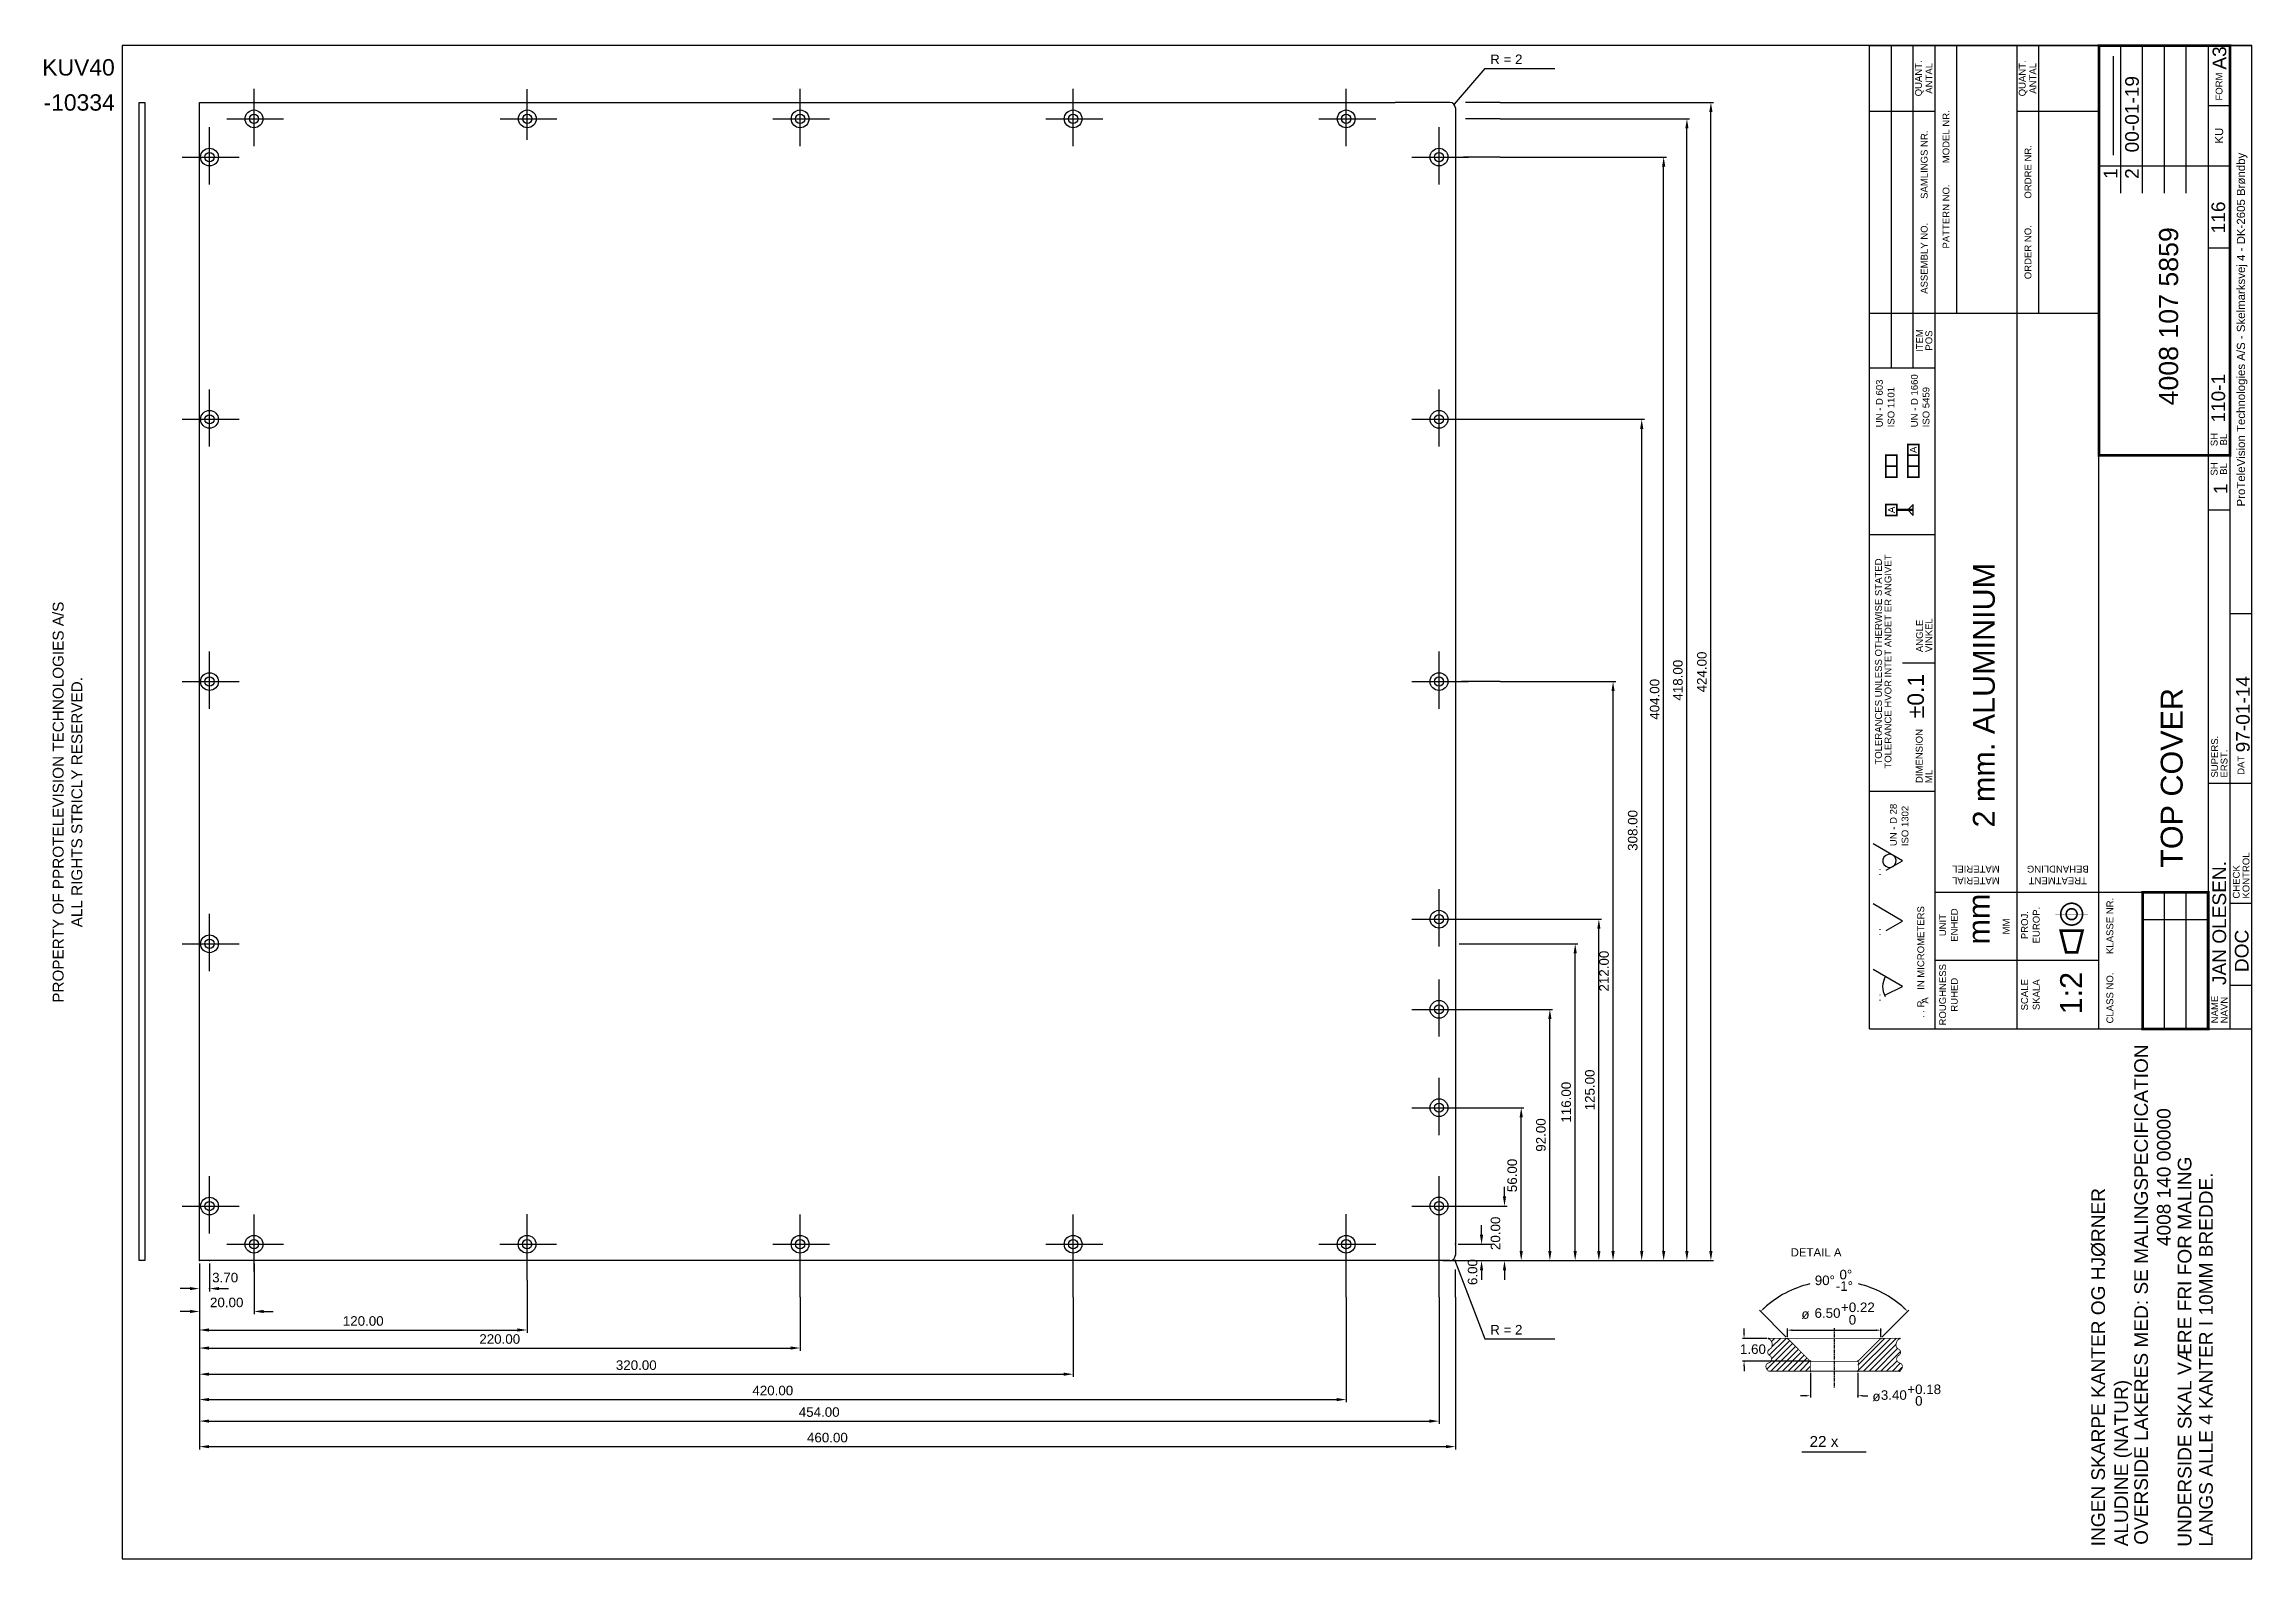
# Model space of a CAD drawing. Extents: x 6 to 410, y 10 to 287.
import ezdxf
from ezdxf.enums import TextEntityAlignment as Align

# ---------------------------------------------------------------- set-up
doc = ezdxf.new("R2010")
doc.units = 0
doc.header["$MEASUREMENT"] = 0
doc.linetypes.add('CENTER', pattern=[2, 1.25, -0.25, 0.25, -0.25])
doc.layers.get('0').update_dxf_attribs({"linetype": 'CONTINUOUS'})
doc.layers.get('DEFPOINTS').update_dxf_attribs({"linetype": 'CONTINUOUS'})
for name, color, linetype in [('110-1', 10, 'CONTINUOUS'), ('110-1D', 1, 'CONTINUOUS'), ('110-1M', 3, 'CONTINUOUS')]:
    doc.layers.add(name, color=color, linetype=linetype)
doc.styles.get("Standard").update_dxf_attribs({"font": 'ARIAL.TTF'})
doc.styles.add('UV', font='ARIAL.TTF')
doc.dimstyles.get("Standard").update_dxf_attribs({"dimtxt": 3.5, "dimasz": 3.5, "dimexe": 1, "dimexo": 1, "dimgap": 1.5, "dimtad": 1, "dimzin": 0, "dimdsep": 46, "dimtxsty": 'Standard', "dimcen": 0.09, "dimadec": 0, "dimazin": 0, "dimtfac": 1, "dimtofl": 0, "dimtmove": 0, "dimatfit": 3, "dimfxl": 0, "dimtolj": 1, "dimtzin": 0, "dimarcsym": 0})

# ---------------------------------------------------------------- blocks, each defined once
blk = doc.blocks.new('*D48')
at = {"layer": '110-1D', "color": 0, "lineweight": -2}
for p, q in [((100, 86.65714816526673), (100, 67.00799822168392)), ((319.9999999999999, 86.65714816526672), (319.9999999999999, 67.00799822168392)), ((103.5, 68.00799822168392), (316.4999999999999, 68.00799822168392))]:
    blk.add_line(p, q, dxfattribs=at)
at = {"layer": '110-1D', "color": 0}
for points in [[(103.5, 68.59133155501725), (103.5, 67.42466488835059), (100, 68.00799822168392)], [(316.4999999999999, 68.59133155501725), (316.4999999999999, 67.42466488835059), (319.9999999999999, 68.00799822168392)]]:
    blk.add_solid(points, dxfattribs=at)
at = {"layer": 'DEFPOINTS', "color": 0}
for p in [(100, 87.65714816526673), (319.9999999999999, 87.65714816526672), (319.9999999999999, 68.00799822168392)]:
    blk.add_point(p, dxfattribs=at)
at = {"layer": '110-1D', "color": 0, "insert": (210, 71.29500367870985), "char_height": 3.5, "attachment_point": 5}
blk.add_mtext('\\A1;220.00', dxfattribs=at)
blk = doc.blocks.new('*D47')
at = {"layer": '110-1D', "color": 0, "lineweight": -2}
for p, q in [((100, 92.82857471307196), (100, 73.60821340273412)), ((220, 92.82857471307194), (220, 73.60821340273412)), ((103.5, 74.60821340273412), (216.5, 74.60821340273412))]:
    blk.add_line(p, q, dxfattribs=at)
at = {"layer": '110-1D', "color": 0}
for points in [[(103.5, 75.19154673606745), (103.5, 74.0248800694008), (100, 74.60821340273412)], [(216.5, 75.19154673606745), (216.5, 74.0248800694008), (220, 74.60821340273412)]]:
    blk.add_solid(points, dxfattribs=at)
at = {"layer": 'DEFPOINTS', "color": 0}
for p in [(100, 93.82857471307196), (220, 93.82857471307194), (220, 74.60821340273412)]:
    blk.add_point(p, dxfattribs=at)
at = {"layer": '110-1D', "color": 0, "insert": (160, 77.89521885976005), "char_height": 3.5, "attachment_point": 5}
blk.add_mtext('\\A1;120.00', dxfattribs=at)
blk = doc.blocks.new('*D46')
at = {"layer": '110-1D', "color": 0, "lineweight": -2}
for p, q in [((100, 86.65714816526673), (100, 40.26594854114508)), ((554, 86.65714816526673), (554, 40.26594854114508)), ((103.5, 41.26594854114508), (550.5, 41.26594854114508))]:
    blk.add_line(p, q, dxfattribs=at)
at = {"layer": '110-1D', "color": 0}
for points in [[(103.5, 41.84928187447841), (103.5, 40.68261520781174), (100, 41.26594854114508)], [(550.5, 41.84928187447841), (550.5, 40.68261520781174), (554, 41.26594854114508)]]:
    blk.add_solid(points, dxfattribs=at)
at = {"layer": 'DEFPOINTS', "color": 0}
for p in [(100, 87.65714816526673), (554, 87.65714816526673), (554, 41.26594854114508)]:
    blk.add_point(p, dxfattribs=at)
at = {"layer": '110-1D', "color": 0, "insert": (327, 44.552953998171), "char_height": 3.5, "attachment_point": 5}
blk.add_mtext('\\A1;454.00', dxfattribs=at)
blk = doc.blocks.new('*D45')
at = {"layer": '110-1D', "color": 0, "lineweight": -2}
for p, q in [((100, 86.65714816526673), (100, 30.91380948825739)), ((560, 86.65714816526673), (560, 30.91380948825739)), ((103.5, 31.91380948825739), (556.5, 31.91380948825739))]:
    blk.add_line(p, q, dxfattribs=at)
at = {"layer": '110-1D', "color": 0}
for points in [[(103.5, 32.49714282159072), (103.5, 31.33047615492405), (100, 31.91380948825739)], [(556.5, 32.49714282159072), (556.5, 31.33047615492405), (560, 31.91380948825739)]]:
    blk.add_solid(points, dxfattribs=at)
at = {"layer": 'DEFPOINTS', "color": 0}
for p in [(100, 87.65714816526673), (560, 87.65714816526673), (560, 31.91380948825739)]:
    blk.add_point(p, dxfattribs=at)
at = {"layer": '110-1D', "color": 0, "insert": (330, 35.20081494528331), "char_height": 3.5, "attachment_point": 5}
blk.add_mtext('\\A1;460.00', dxfattribs=at)
blk = doc.blocks.new('*D44')
at = {"layer": '110-1D', "color": 0, "lineweight": -2}
for p, q in [((100, 86.65714816526673), (100, 48.14649404610944)), ((520, 86.65714816526673), (520, 48.14649404610944)), ((103.5, 49.14649404610944), (516.5, 49.14649404610944))]:
    blk.add_line(p, q, dxfattribs=at)
at = {"layer": '110-1D', "color": 0}
for points in [[(103.5, 49.72982737944277), (103.5, 48.5631607127761), (100, 49.14649404610944)], [(516.5, 49.72982737944277), (516.5, 48.5631607127761), (520, 49.14649404610944)]]:
    blk.add_solid(points, dxfattribs=at)
at = {"layer": 'DEFPOINTS', "color": 0}
for p in [(100, 87.65714816526673), (520, 87.65714816526673), (520, 49.14649404610944)]:
    blk.add_point(p, dxfattribs=at)
at = {"layer": '110-1D', "color": 0, "insert": (310, 52.43349950313536), "char_height": 3.5, "attachment_point": 5}
blk.add_mtext('\\A1;420.00', dxfattribs=at)
blk = doc.blocks.new('*D43')
at = {"layer": '110-1D', "color": 0, "lineweight": -2}
for p, q in [((100, 86.65714816526673), (100, 57.4367868549289)), ((419.9999999999999, 86.65714816526672), (419.9999999999999, 57.4367868549289)), ((103.5, 58.4367868549289), (416.4999999999999, 58.4367868549289))]:
    blk.add_line(p, q, dxfattribs=at)
at = {"layer": '110-1D', "color": 0}
for points in [[(103.5, 59.02012018826223), (103.5, 57.85345352159556), (100, 58.4367868549289)], [(416.4999999999999, 59.02012018826223), (416.4999999999999, 57.85345352159556), (419.9999999999999, 58.4367868549289)]]:
    blk.add_solid(points, dxfattribs=at)
at = {"layer": 'DEFPOINTS', "color": 0}
for p in [(100, 87.65714816526673), (419.9999999999999, 87.65714816526672), (419.9999999999999, 58.4367868549289)]:
    blk.add_point(p, dxfattribs=at)
at = {"layer": '110-1D', "color": 0, "insert": (260, 61.72498603637501), "char_height": 3.5, "attachment_point": 5}
blk.add_mtext('\\A1;320.00', dxfattribs=at)
blk = doc.blocks.new('*D49')
at = {"layer": '110-1D', "color": 0, "lineweight": -2}
for p, q in [((100, 99), (100, 80.39706352673335)), ((120, 99), (120, 80.39706352673335)), ((96.5, 81.39706352673335), (93, 81.39706352673335)), ((123.5, 81.39706352673335), (127, 81.39706352673335))]:
    blk.add_line(p, q, dxfattribs=at)
at = {"layer": '110-1D', "color": 0}
for points in [[(96.5, 81.98039686006668), (96.5, 80.81373019340002), (100, 81.39706352673335)], [(123.5, 81.98039686006668), (123.5, 80.81373019340002), (120, 81.39706352673335)]]:
    blk.add_solid(points, dxfattribs=at)
at = {"layer": 'DEFPOINTS', "color": 0}
for p in [(100, 100), (120, 100), (120, 81.39706352673335)]:
    blk.add_point(p, dxfattribs=at)
at = {"layer": '110-1D', "color": 0, "insert": (110, 84.68406898375927), "char_height": 3.5, "attachment_point": 5}
blk.add_mtext('\\A1;20.00', dxfattribs=at)
blk = doc.blocks.new('*D58')
at = {"layer": '110-1D', "color": 0, "lineweight": -2}
for p, q in [((561, 156.002996809908), (585.1066365109652, 156.002996809908)), ((584.1066365109652, 103.5), (584.1066365109652, 152.502996809908)), ((561, 99.99999999999999), (585.1066365109652, 99.99999999999999))]:
    blk.add_line(p, q, dxfattribs=at)
at = {"layer": '110-1D', "color": 0}
for points in [[(583.5233031776319, 152.502996809908), (584.6899698442986, 152.502996809908), (584.1066365109652, 156.002996809908)], [(583.5233031776319, 103.5), (584.6899698442986, 103.5), (584.1066365109652, 99.99999999999999)]]:
    blk.add_solid(points, dxfattribs=at)
at = {"layer": 'DEFPOINTS', "color": 0}
for p in [(560, 156.002996809908), (584.1066365109652, 156.002996809908), (560, 99.99999999999999)]:
    blk.add_point(p, dxfattribs=at)
at = {"layer": '110-1D', "color": 0, "insert": (580.8196310539394, 131.1865617593094), "char_height": 3.5, "attachment_point": 5, "rotation": 90}
blk.add_mtext('\\A1;56.00', dxfattribs=at)
blk = doc.blocks.new('*D57')
at = {"layer": '110-1D', "color": 0, "lineweight": -2}
for p, q in [((561, 192), (595.6101040569986, 192)), ((594.6101040569986, 103.5), (594.6101040569986, 188.5)), ((561.7717201481462, 100), (595.6101040569986, 100))]:
    blk.add_line(p, q, dxfattribs=at)
at = {"layer": '110-1D', "color": 0}
for points in [[(594.0267707236652, 188.5), (595.193437390332, 188.5), (594.6101040569986, 192)], [(594.0267707236652, 103.5), (595.193437390332, 103.5), (594.6101040569986, 100)]]:
    blk.add_solid(points, dxfattribs=at)
at = {"layer": 'DEFPOINTS', "color": 0}
for p in [(560, 192), (594.6101040569986, 192), (560.7717201481462, 100)]:
    blk.add_point(p, dxfattribs=at)
at = {"layer": '110-1D', "color": 0, "insert": (591.3230985999727, 146.0000000000001), "char_height": 3.5, "attachment_point": 5, "rotation": 90}
blk.add_mtext('\\A1;92.00', dxfattribs=at)
blk = doc.blocks.new('*D56')
at = {"layer": '110-1D', "color": 0, "lineweight": -2}
for p, q in [((564.0868788766404, 225), (613.5410326101116, 224.9999999999999)), ((612.5410326101116, 103.5), (612.5410326101116, 221.4999999999999)), ((564.0868788766404, 100), (613.5410326101116, 99.99999999999999))]:
    blk.add_line(p, q, dxfattribs=at)
at = {"layer": '110-1D', "color": 0}
for points in [[(611.9576992767783, 221.4999999999999), (613.124365943445, 221.4999999999999), (612.5410326101116, 224.9999999999999)], [(611.9576992767783, 103.5), (613.124365943445, 103.5), (612.5410326101116, 99.99999999999999)]]:
    blk.add_solid(points, dxfattribs=at)
at = {"layer": 'DEFPOINTS', "color": 0}
for p in [(563.0868788766404, 225), (612.5410326101116, 224.9999999999999), (563.0868788766404, 100)]:
    blk.add_point(p, dxfattribs=at)
at = {"layer": '110-1D', "color": 0, "insert": (609.2540271530858, 162.5000000000001), "char_height": 3.5, "attachment_point": 5, "rotation": 90}
blk.add_mtext('\\A1;125.00', dxfattribs=at)
blk = doc.blocks.new('*D55')
at = {"layer": '110-1D', "color": 0, "lineweight": -2}
for p, q in [((561.4158420906069, 215.9973728654533), (604.87074068692, 215.9973728654532)), ((603.87074068692, 103.5), (603.87074068692, 212.4973728654532)), ((555.4165869534488, 100), (604.87074068692, 100))]:
    blk.add_line(p, q, dxfattribs=at)
at = {"layer": '110-1D', "color": 0}
for points in [[(603.2874073535867, 212.4973728654532), (604.4540740202534, 212.4973728654532), (603.87074068692, 215.9973728654532)], [(603.2874073535867, 103.5), (604.4540740202534, 103.5), (603.87074068692, 100)]]:
    blk.add_solid(points, dxfattribs=at)
at = {"layer": 'DEFPOINTS', "color": 0}
for p in [(560.4158420906069, 215.9973728654533), (603.87074068692, 215.9973728654532), (554.4165869534488, 100)]:
    blk.add_point(p, dxfattribs=at)
at = {"layer": '110-1D', "color": 0, "insert": (600.5837352298942, 157.9986864327267), "char_height": 3.5, "attachment_point": 5, "rotation": 90}
blk.add_mtext('\\A1;116.00', dxfattribs=at)
blk = doc.blocks.new('*D54')
at = {"layer": '110-1D', "color": 0, "lineweight": -2}
for p, q in [((576.4343960991464, 311.9999999999999), (618.7447991791269, 311.9999999999999)), ((617.7447991791267, 103.5), (617.7447991791269, 308.4999999999999)), ((576.4343960991464, 99.99999999999997), (618.7447991791267, 99.99999999999996))]:
    blk.add_line(p, q, dxfattribs=at)
at = {"layer": '110-1D', "color": 0}
for points in [[(617.1614658457935, 308.4999999999999), (618.3281325124602, 308.4999999999999), (617.7447991791269, 311.9999999999999)], [(617.1614658457934, 103.5), (618.3281325124601, 103.5), (617.7447991791267, 99.99999999999996)]]:
    blk.add_solid(points, dxfattribs=at)
at = {"layer": 'DEFPOINTS', "color": 0}
for p in [(575.4343960991464, 311.9999999999999), (617.7447991791269, 311.9999999999999), (575.4343960991464, 99.99999999999997)]:
    blk.add_point(p, dxfattribs=at)
at = {"layer": '110-1D', "color": 0, "insert": (614.4577937221009, 206), "char_height": 3.5, "attachment_point": 5, "rotation": 90}
blk.add_mtext('\\A1;212.00', dxfattribs=at)
blk = doc.blocks.new('*D53')
at = {"layer": '110-1D', "color": 0, "lineweight": -2}
for p, q in [((576.4343960991464, 504), (637.2772580953593, 504)), ((636.2772580953592, 103.5), (636.2772580953593, 500.5)), ((576.4343960991464, 99.99999999999997), (637.2772580953592, 99.99999999999996))]:
    blk.add_line(p, q, dxfattribs=at)
at = {"layer": '110-1D', "color": 0}
for points in [[(635.693924762026, 500.5), (636.8605914286927, 500.5), (636.2772580953593, 504)], [(635.6939247620259, 103.5), (636.8605914286926, 103.5), (636.2772580953592, 99.99999999999996)]]:
    blk.add_solid(points, dxfattribs=at)
at = {"layer": 'DEFPOINTS', "color": 0}
for p in [(575.4343960991464, 504), (636.2772580953593, 504), (575.4343960991464, 99.99999999999997)]:
    blk.add_point(p, dxfattribs=at)
at = {"layer": '110-1D', "color": 0, "insert": (632.9902526383333, 305.5), "char_height": 3.5, "attachment_point": 5, "rotation": 90}
blk.add_mtext('\\A1;404.00', dxfattribs=at)
blk = doc.blocks.new('*D52')
at = {"layer": '110-1D', "color": 0, "lineweight": -2}
for p, q in [((576.4343960991464, 518), (645.7861614747903, 518)), ((644.7861614747902, 103.5), (644.7861614747903, 514.5)), ((576.4343960991464, 99.99999999999997), (645.7861614747902, 99.99999999999996))]:
    blk.add_line(p, q, dxfattribs=at)
at = {"layer": '110-1D', "color": 0}
for points in [[(644.202828141457, 514.5), (645.3694948081237, 514.5), (644.7861614747903, 518)], [(644.2028281414568, 103.5), (645.3694948081236, 103.5), (644.7861614747902, 99.99999999999996)]]:
    blk.add_solid(points, dxfattribs=at)
at = {"layer": 'DEFPOINTS', "color": 0}
for p in [(575.4343960991464, 518), (644.7861614747903, 518), (575.4343960991464, 99.99999999999997)]:
    blk.add_point(p, dxfattribs=at)
at = {"layer": '110-1D', "color": 0, "insert": (641.4991560177643, 312.4999999999999), "char_height": 3.5, "attachment_point": 5, "rotation": 90}
blk.add_mtext('\\A1;418.00', dxfattribs=at)
blk = doc.blocks.new('*D51')
at = {"layer": '110-1D', "color": 0, "lineweight": -2}
for p, q in [((576.4343960991464, 524), (654.572288969352, 524)), ((653.5722889693519, 103.5), (653.572288969352, 520.5)), ((576.4343960991464, 99.99999999999997), (654.5722889693519, 99.99999999999996))]:
    blk.add_line(p, q, dxfattribs=at)
at = {"layer": '110-1D', "color": 0}
for points in [[(652.9889556360187, 520.5), (654.1556223026854, 520.5), (653.572288969352, 524)], [(652.9889556360185, 103.5), (654.1556223026853, 103.5), (653.5722889693519, 99.99999999999996)]]:
    blk.add_solid(points, dxfattribs=at)
at = {"layer": 'DEFPOINTS', "color": 0}
for p in [(575.4343960991464, 524), (653.572288969352, 524), (575.4343960991464, 99.99999999999997)]:
    blk.add_point(p, dxfattribs=at)
at = {"layer": '110-1D', "color": 0, "insert": (650.285283512326, 315.4999999999999), "char_height": 3.5, "attachment_point": 5, "rotation": 90}
blk.add_mtext('\\A1;424.00', dxfattribs=at)
blk = doc.blocks.new('*D50')
at = {"layer": '110-1D', "color": 0, "lineweight": -2}
for p, q in [((560, 407.9998818777099), (629.244649321739, 407.9998818777099)), ((628.2446493217388, 103.5), (628.244649321739, 404.4998818777099)), ((587.4047927842759, 100), (629.2446493217388, 99.99999999999999))]:
    blk.add_line(p, q, dxfattribs=at)
at = {"layer": '110-1D', "color": 0}
for points in [[(627.6613159884056, 404.4998818777099), (628.8279826550723, 404.4998818777099), (628.244649321739, 407.9998818777099)], [(627.6613159884055, 103.5), (628.8279826550722, 103.5), (628.2446493217388, 99.99999999999999)]]:
    blk.add_solid(points, dxfattribs=at)
at = {"layer": 'DEFPOINTS', "color": 0}
for p in [(559, 407.9998818777099), (628.244649321739, 407.9998818777099), (586.4047927842759, 100)]:
    blk.add_point(p, dxfattribs=at)
at = {"layer": '110-1D', "color": 0, "insert": (624.9564501402928, 257.5), "char_height": 3.5, "attachment_point": 5, "rotation": 90}
blk.add_mtext('\\A1;308.00', dxfattribs=at)
blk = doc.blocks.new('*D59')
at = {"layer": '110-1D', "color": 0, "lineweight": -2}
for p, q in [((577.9764188564494, 123.5), (577.9764188564494, 127)), ((561, 120), (578.9764188564494, 120)), ((561, 99.99999999999999), (578.9764188564494, 99.99999999999999)), ((577.9764188564494, 96.49999999999999), (577.9764188564494, 92.99999999999999))]:
    blk.add_line(p, q, dxfattribs=at)
at = {"layer": '110-1D', "color": 0}
for points in [[(577.393085523116, 123.5), (578.5597521897828, 123.5), (577.9764188564494, 120)], [(577.393085523116, 96.49999999999999), (578.5597521897828, 96.49999999999999), (577.9764188564494, 99.99999999999999)]]:
    blk.add_solid(points, dxfattribs=at)
at = {"layer": 'DEFPOINTS', "color": 0}
for p in [(560, 120), (577.9764188564494, 120), (560, 99.99999999999999)]:
    blk.add_point(p, dxfattribs=at)
at = {"layer": '110-1D', "color": 0, "insert": (574.6894133994235, 110), "char_height": 3.5, "attachment_point": 5, "rotation": 90}
blk.add_mtext('\\A1;20.00', dxfattribs=at)
blk = doc.blocks.new('*X0')
at = {"color": 0}
for p, q in [((14.89168116154943, 7.113506568497409), (16.46408729652601, 8.68591270347399)), ((14.9753836803417, 8.257869259069492), (15.06140693651139, 8.343892515239181)), ((15.00626365047301, 8.995856010387357), (15.01040764008566, 9)), ((15.04084254656506, 7.96977473469958), (16.07106781186548, 9)), ((15.1317279836453, 7), (16.64086399182265, 8.509136008177352)), ((15.17242946752708, 8.808468436848155), (15.36396103067893, 9)), ((15.18292721712962, 7.758306014670866), (16.28731060122938, 8.862689398770627)), ((15.20146283777425, 8.483948416502043), (15.7175144212722, 9)), ((15.48528137423857, 7), (16.81764068711929, 8.332359312880714)), ((15.83883476483185, 7), (16.99441738241592, 8.155582617584075)), ((16.19238815542512, 7), (17.17119407771256, 7.978805922287438)), ((16.54594154601839, 7), (17.34797077300919, 7.8020292269908)), ((16.89949493661167, 7), (17.52474746830583, 7.625252531694161)), ((17.25304832720494, 7), (17.55, 7.296951672795054))]:
    blk.add_line(p, q, dxfattribs=at)
blk = doc.blocks.new('*X1')
at = {"color": 0}
for p, q in [((20.45, 7.014971157455599), (22.4350288425444, 9)), ((20.45, 7.368524548048873), (22.08147545195113, 9)), ((20.78858223313768, 7), (22.78858223313768, 9)), ((21.14213562373095, 7), (22.77923474501593, 8.637099121284974)), ((21.49568901432423, 7), (22.87661778515057, 8.38092877082634)), ((21.8492424049175, 7), (23.04760841191069, 8.198366006993194)), ((22.20279579551077, 7), (22.83858018462526, 7.635784389114487)), ((22.55634918610405, 7), (23.04006774557618, 7.48371855947213)), ((22.90990257669732, 7), (23.16400365179202, 7.254101075094693))]:
    blk.add_line(p, q, dxfattribs=at)
blk = doc.blocks.new('SAM')
at = {"layer": '110-1D'}
for p, q in [((570.735933684631, 536.4376752068979), (559.4906256384579, 523.3742032659319)), ((570.735933684631, 536.4376752068979), (596.3942465752021, 536.4376752068979)), ((576.4343960991464, 524), (563.7413118587059, 524)), ((576.4343960991464, 518), (563.7413118587059, 518)), ((576.4343960991464, 504), (562.9695917105597, 504)), ((576.4343960991464, 311.9999999999999), (562.1978715624136, 311.9999999999999)), ((220, 92.82857471307194), (220, 98.35710237842122)), ((419.9999999999999, 86.65714816526672), (419.9999999999999, 98.35710237842122)), ((520, 86.65714816526673), (520, 97.58567500560346)), ((554, 86.65714816526673), (554, 97.58567500560346)), ((559.7108773644637, 100.4438953520785), (570.735933684631, 71.35395229072421)), ((319.9999999999999, 86.65714816526672), (319.9999999999999, 96.81424637190851)), ((560, 86.65714816526673), (560, 96.81424637190851)), ((570.735933684631, 71.35395229072421), (596.3942465752021, 71.35395229072421)), ((686.8338852764131, 30.00465313964234), (710.4866315231317, 30.00465313964234))]:
    blk.add_line(p, q, dxfattribs=at)
at = {"layer": '110-1D', "linetype": 'ByBlock'}
for p, q in [((561, 106), (573.1173646772851, 106)), ((569.5819811804791, 109.5), (569.5819811804791, 113)), ((100, 98.99999999999999), (100, 88.76567813742123)), ((103.7, 99), (103.7, 88.76567813742123)), ((561, 99.99999999999999), (576.9764188564494, 99.99999999999999)), ((96.5, 89.76567813742123), (93, 89.76567813742123)), ((107.2, 89.76567813742123), (110.7, 89.76567813742123)), ((569.5819811804791, 96.49999999999999), (569.5819811804791, 92.99999999999999)), ((671.3510876456792, 81.81626782753968), (681.1918560088868, 71.97549946433206)), ((726.0811525095185, 81.81626782753968), (716.2403841463108, 71.97549946433206)), ((665.7161200775988, 73.35123539562026), (665.7161200775988, 75.15123539562016)), ((681.6161200775987, 72.15123539562016), (681.6161200775987, 75.15123539562016)), ((683.4161200775991, 74.5512353956202), (714.0161200775985, 74.5512353956202)), ((715.816120077599, 72.15123539562016), (715.816120077599, 75.15123539562016)), ((674.1161200775987, 71.5512353956202), (665.1161200775987, 71.5512353956202)), ((689.4161200775991, 63.15123539562016), (665.1161200775987, 63.15123539562016)), ((665.7161200775988, 61.35123539562009), (665.7161200775988, 59.5512353956202)), ((690.0161200775985, 58.95123539562023), (690.0161200775985, 49.95123539562023)), ((707.4161200775991, 58.95123539562023), (707.4161200775991, 49.95123539562023)), ((688.2161200775988, 50.5512353956202), (686.4161200775991, 50.5512353956202)), ((709.2161200775988, 50.5512353956202), (711.0161200775985, 50.5512353956202))]:
    blk.add_line(p, q, dxfattribs=at)
at = {"layer": '110-1D', "linetype": 'CENTER'}
blk.add_lwpolyline([(698.7161200775988, 75.26134836894595), (698.7161200775988, 53.5512353956202)], dxfattribs=at)
at = {"layer": '110-1D', "linetype": 'ByBlock'}
for start, end in [(103.4470890363034, 132.2928609746609), (47.707139025339, 76.55291096369642)]:
    blk.add_arc((698.7161200775988, 54.45123539562006), 38.10000000000012, start, end, dxfattribs=at)
for p in [(569.5819811804791, 106), (103.7, 89.76567813742123), (715.816120077599, 74.5512353956202), (665.7161200775988, 63.15123539562016), (707.4161200775991, 50.5512353956202)]:
    blk.add_point(p, dxfattribs=at)
for points in [[(570.1653145138125, 109.5), (568.9986478471458, 109.5), (569.5819811804791, 106)], [(570.1653145138125, 96.49999999999999), (568.9986478471458, 96.49999999999999), (569.5819811804791, 99.99999999999999)], [(96.5, 89.1823448040879), (96.5, 90.34901147075456), (100, 89.76567813742123)], [(107.2, 89.1823448040879), (107.2, 90.34901147075456), (103.7, 89.76567813742123)], [(673.2849165670686, 82.41729101397182), (672.8707928706608, 82.85145868212972), (671.7753517143917, 81.39200375882767)], [(724.147323588129, 82.41729101397182), (724.5614472845368, 82.85145868212972), (725.6568884408059, 81.39200375882767)], [(666.0161200775985, 73.35123539562026), (665.4161200775991, 73.35123539562026), (665.7161200775988, 71.5512353956202)], [(683.4161200775991, 74.25123539562013), (683.4161200775991, 74.85123539562026), (681.6161200775987, 74.5512353956202)], [(714.0161200775985, 74.25123539562013), (714.0161200775985, 74.85123539562026), (715.816120077599, 74.5512353956202)], [(666.0161200775985, 61.35123539562009), (665.4161200775991, 61.35123539562009), (665.7161200775988, 63.15123539562016)], [(688.2161200775988, 50.25123539562013), (688.2161200775988, 50.85123539562026), (690.0161200775985, 50.5512353956202)], [(709.2161200775988, 50.25123539562013), (709.2161200775988, 50.85123539562026), (707.4161200775991, 50.5512353956202)]]:
    blk.add_solid(points, dxfattribs=at)
at = {"layer": '110-1M'}
for p, q in [((120.0018682227193, 507.9999455807845), (120.0018682227193, 528.9588496903734)), ((220.0040751653744, 510.3012567777108), (220.0040751653744, 528.8388514681336)), ((320.0033771987453, 507.9977237755678), (320.0033771987453, 528.9566278851568)), ((419.9955987215141, 507.9958716457122), (419.9955987215141, 528.9547757553013)), ((520.002384747596, 507.9995759054232), (520.002384747596, 528.9584800150122)), ((78, 100), (78, 524)), ((78, 524), (80, 524)), ((80, 524), (80, 100)), ((100, 524), (538, 524)), ((100, 100), (100, 524)), ((110.0018682227193, 517.9999455807845), (130.8292913861599, 517.9999455807845)), ((210.0949120280358, 518.0036498404954), (230.9223351914764, 518.0036498404954)), ((310.0033771987453, 517.9977237755678), (330.8308003621859, 517.9977237755678)), ((409.9955987215141, 517.9958716457122), (430.8230218849547, 517.9958716457122)), ((510.002384747596, 517.9995759054232), (530.8298079110366, 517.9995759054232)), ((558, 524), (538, 524)), ((560, 522), (560, 102)), ((103.6992261364013, 494.0019365734659), (103.6992261364013, 514.9608406830548)), ((554.0049657228793, 494.0045280540439), (554.0049657228793, 514.9634321636329)), ((93.69922613640132, 504.0019365734659), (114.5266492998419, 504.0019365734659)), ((544.0049657228793, 504.0045280540439), (564.8323888863199, 504.0045280540439)), ((103.6995344046215, 398.001154951556), (103.6995344046215, 418.960059061145)), ((553.9977004568678, 397.9998818777099), (553.9977004568678, 418.9587859872989)), ((93.69953440462146, 408.001154951556), (114.526957568062, 408.001154951556)), ((543.9977004568678, 407.9998818777099), (564.8251236203084, 407.9998818777099)), ((103.6995223789754, 301.9982762639382), (103.6995223789754, 322.9571803735273)), ((553.9977004568678, 301.9998818777099), (553.9977004568678, 322.9587859872989)), ((93.69952237897542, 311.9982762639382), (114.526945542416, 311.9982762639382)), ((543.9977004568678, 311.9998818777099), (564.8251236203084, 311.9998818777099)), ((554.0007448628419, 215), (554.0007448628419, 235.958904109589)), ((103.7003608984653, 205.9973728654532), (103.7003608984653, 226.9562769750422)), ((544.0007448628419, 225), (564.8281680262825, 225)), ((93.70036089846532, 215.9973728654532), (114.5277840619059, 215.9973728654532)), ((554.0007448628419, 182), (554.0007448628419, 202.958904109589)), ((544.0007448628419, 192), (564.8281680262825, 192)), ((554.0007448628419, 146), (554.0007448628419, 166.958904109589)), ((544.0007448628419, 156), (564.8281680262825, 156)), ((103.7036506368983, 109.9954818224018), (103.7036506368983, 130.9543859319908)), ((554.0007448628419, 110), (554.0007448628419, 130.958904109589)), ((93.70365063689827, 119.9954818224018), (114.5310738003389, 119.9954818224018)), ((120, 95.99697879527118), (120, 116.9558829048602)), ((220.0011726148014, 96.00031150309631), (220.0011726148014, 116.9592156126853)), ((319.9950570452557, 95.99734847063239), (319.9950570452557, 116.9562525802214)), ((420.0039188750037, 95.99697691874651), (420.0039188750037, 116.9558810283355)), ((519.9988496767037, 96.00142428222928), (519.9988496767037, 116.9603283918183)), ((544.0007448628419, 120), (564.8281680262825, 120)), ((110, 105.9969787952712), (130.8274231634406, 105.9969787952712)), ((210.0011726148014, 106.0003115030963), (230.828595778242, 106.0003115030963)), ((309.9950570452557, 105.9973484706324), (330.8224802086963, 105.9973484706324)), ((410.0039188750037, 105.9969769187465), (430.8313420384443, 105.9969769187465)), ((509.9988496767036, 106.0014242822293), (530.8262728401442, 106.0014242822293)), ((554.0007448628419, 91.40935095403206), (554.0007448628419, 112.3682550636211)), ((80, 100), (78, 100)), ((538, 100), (100, 100)), ((558, 100), (538, 100))]:
    blk.add_line(p, q, dxfattribs=at)
at = {"layer": '110-1M', "const_width": 0.3}
for points in [[(674.7161200775988, 71.5512353956202, -0.1347946990472814), (675.7697995738695, 70.36396833457393, -0.1421464277117637), (676.033123897618, 68.87881991484936, -0.2608119657028592), (675.1657554002409, 67.65658039300796, 0.2811418390668863), (674.3967705103043, 66.48106277886147, 0.2768744239093522), (675.0470098039013, 65.31599742631526, -0.25115301140621), (675.8149434459765, 64.08330564287358, -0.3606631986456652), (674.6874415124344, 62.52801180761769, 0.3993063978880896), (673.7422291553785, 61.01950485800016, 0.09669626280496073), (674.072285590883, 60.22306161262752, 0.08946915564543251), (674.7161200775988, 59.5512353956202)], [(722.7161200775988, 71.5512353956202, 0.1347946990472814), (721.6624405813282, 70.36396833457393, 0.1421464277117637), (721.3991162575796, 68.87881991484936, 0.2608119657028592), (722.2664847549568, 67.65658039300796, -0.2811418390668863), (723.0354696448933, 66.48106277886147, -0.2768744239093522), (722.3852303512963, 65.31599742631526, 0.25115301140621), (721.6172967092211, 64.08330564287358, 0.3606631986456652), (722.7447986427633, 62.52801180761769, -0.3993063978880896), (723.6900109998192, 61.01950485800016, -0.09669626280496073), (723.3599545643146, 60.22306161262752, -0.08946915564543251), (722.7161200775988, 59.5512353956202)]]:
    blk.add_lwpolyline(points, format="xyb", dxfattribs=at)
for points in [[(674.7161200775988, 71.5512353956202), (722.7161200775988, 71.5512353956202)], [(690.0161200775985, 63.15123539562016), (681.6161200775987, 71.5512353956202)], [(707.4161200775991, 63.15123539562016), (715.816120077599, 71.5512353956202)], [(674.7161200775988, 59.5512353956202), (722.7161200775988, 59.5512353956202)], [(690.0161200775985, 63.15123539562016), (707.4161200775991, 63.15123539562016)], [(690.0161200775985, 63.15123539562016), (690.0161200775985, 59.5512353956202)], [(707.567635267764, 62.99972020545509), (707.567635267764, 59.39972020545513)]]:
    blk.add_lwpolyline(points, dxfattribs=at)
at = {"layer": '110-1M'}
for centre, radius in [((120.0018682227193, 517.9999455807845), 3.25), ((120.0018682227193, 517.9999455807845), 1.7), ((220.0949120280358, 518.0036498404954), 3.25), ((220.0949120280358, 518.0036498404954), 1.7), ((320.0033771987453, 517.9977237755678), 3.25), ((320.0033771987453, 517.9977237755678), 1.7), ((419.9955987215141, 517.9958716457122), 3.25), ((419.9955987215141, 517.9958716457122), 1.7), ((520.002384747596, 517.9995759054232), 3.25), ((520.002384747596, 517.9995759054232), 1.7), ((103.6992261364013, 504.0019365734659), 3.25), ((103.6992261364013, 504.0019365734659), 1.7), ((554.0049657228793, 504.0045280540439), 3.25), ((554.0049657228793, 504.0045280540439), 1.7), ((103.6995344046215, 408.001154951556), 3.25), ((103.6995344046215, 408.001154951556), 1.7), ((553.9977004568678, 407.9998818777099), 3.25), ((553.9977004568678, 407.9998818777099), 1.7), ((103.6995223789754, 311.9982762639382), 3.25), ((103.6995223789754, 311.9982762639382), 1.7), ((553.9977004568678, 311.9998818777099), 3.25), ((553.9977004568678, 311.9998818777099), 1.7), ((554.0007448628419, 225), 3.25), ((554.0007448628419, 225), 1.7), ((103.7003608984653, 215.9973728654532), 3.25), ((103.7003608984653, 215.9973728654532), 1.7), ((554.0007448628419, 192), 3.25), ((554.0007448628419, 192), 1.7), ((554.0007448628419, 156), 3.25), ((554.0007448628419, 156), 1.7), ((103.7036506368983, 119.9954818224018), 3.25), ((103.7036506368983, 119.9954818224018), 1.7), ((554.0007448628419, 120), 3.25), ((554.0007448628419, 120), 1.7), ((120, 105.9969787952712), 3.25), ((120, 105.9969787952712), 1.7), ((220.0011726148014, 106.0003115030963), 3.25), ((220.0011726148014, 106.0003115030963), 1.7), ((319.9950570452557, 105.9973484706324), 3.25), ((319.9950570452557, 105.9973484706324), 1.7), ((420.0039188750037, 105.9969769187465), 3.25), ((420.0039188750037, 105.9969769187465), 1.7), ((519.9988496767037, 106.0014242822293), 3.25), ((519.9988496767037, 106.0014242822293), 1.7)]:
    blk.add_circle(centre, radius, dxfattribs=at)
for centre, start, end in [((558, 522), 0, 90), ((558, 102), 270, 0)]:
    blk.add_arc(centre, 2, start, end, dxfattribs=at)
at = {"layer": '110-1M', "linetype": 'ByBlock'}
for p in [(560, 106), (100, 99.99999999999999), (103.7, 100), (560, 99.99999999999999), (674.7161200775988, 71.5512353956202), (681.6161200775987, 71.5512353956202), (681.6161200775987, 71.5512353956202), (715.816120077599, 71.5512353956202), (715.816120077599, 71.5512353956202), (722.7161200775988, 71.5512353956202), (690.0161200775985, 63.15123539562016), (690.0161200775985, 63.15123539562016), (690.0161200775985, 59.5512353956202), (707.4161200775991, 63.15123539562016), (707.4161200775991, 59.5512353956202), (722.7161200775988, 59.5512353956202)]:
    blk.add_point(p, dxfattribs=at)
at = {"layer": '110-1M', "color": 7, "xscale": 6, "yscale": 6, "zscale": 6}
for name in ['*X0', '*X1']:
    blk.add_blockref(name, (584.7161200775988, 17.5512353956202), dxfattribs=at)
at = {"layer": '110-1D'}
for s, p in [('R = 2', (572.7404893792069, 538.0426375826968)), ('ø', (686.715597932691, 78.72063866077319)), ('R = 2', (572.7404893792069, 72.95891466652306)), ('0', (704.0532727574937, 76.60034102731565)), ('ø', (712.7152498360861, 48.5935862119084)), ('0', (728.3690707092303, 46.91268322406761))]:
    blk.add_text(s, height=3.5, dxfattribs=at).set_placement(p)
at = {"layer": '110-1D', "linetype": 'ByBlock'}
blk.add_text('6.00', height=3.5, rotation=90, dxfattribs=at).set_placement((568.0323219225834, 91.06749233752421))
for s, p in [('3.70', (104.6809928400382, 92.06522973493914)), ('90°', (691.6161200775991, 91.05123539562017)), ('-1°', (699.316120077599, 88.95123539562026)), (' 0°', (699.316120077599, 93.15123539562019)), ('6.50', (691.5301419416826, 79.06657994225064)), ('+0.22', (701.2301419416826, 81.1665799422506)), ('1.60', (664.2161200775988, 65.85123539562026)), ('3.40', (715.816120077599, 49.0512353956202)), ('+0.18', (725.516120077599, 51.15123539562016))]:
    blk.add_text(s, height=3.5, dxfattribs=at).set_placement(p)
at = {"layer": '110-1M'}
for s, height, p in [('DETAIL A', 3, (682.780835349678, 101.5512353956202)), ('22 x', 4, (689.710738021006, 31.81459369126345))]:
    blk.add_text(s, height=height, dxfattribs=at).set_placement(p)
at = {"layer": '110-1D'}
for base, p1, p2, picture, middle in [((653.572288969352, 524), (575.4343960991464, 99.99999999999997), (575.4343960991464, 524), '*D51', (653.5722889693519, 315.4999999999999)), ((644.7861614747903, 518), (575.4343960991464, 99.99999999999997), (575.4343960991464, 518), '*D52', (644.7861614747902, 312.4999999999999)), ((636.2772580953593, 504), (575.4343960991464, 99.99999999999997), (575.4343960991464, 504), '*D53', (636.2772580953592, 305.5)), ((628.244649321739, 407.9998818777099), (586.4047927842759, 100), (559, 407.9998818777099), '*D50', (628.2446493217388, 257.5)), ((617.7447991791269, 311.9999999999999), (575.4343960991464, 99.99999999999997), (575.4343960991464, 311.9999999999999), '*D54', (617.7447991791267, 206)), ((584.1066365109652, 156.002996809908), (560, 99.99999999999999), (560, 156.002996809908), '*D58', (584.1066365109652, 131.1865617593094)), ((577.9764188564494, 120), (560, 99.99999999999999), (560, 120), '*D59', (577.9764188564494, 110))]:
    dim = blk.add_linear_dim(base=base, p1=p1, p2=p2, angle=90, dimstyle='Standard', dxfattribs=at)
    dim.commit()
    dim.dimension.update_dxf_attribs({"geometry": picture, "text_midpoint": middle, "dimtype": 128})
for base, p1, p2, picture, middle in [((612.5410326101116, 224.9999999999999), (563.0868788766404, 100), (563.0868788766404, 225), '*D56', (609.2540271530858, 162.5000000000001)), ((603.87074068692, 215.9973728654532), (554.4165869534488, 100), (560.4158420906069, 215.9973728654533), '*D55', (600.5837352298942, 157.9986864327267)), ((594.6101040569986, 192), (560.7717201481462, 100), (560, 192), '*D57', (591.3230985999727, 146.0000000000001))]:
    dim = blk.add_linear_dim(base=base, p1=p1, p2=p2, angle=90, dimstyle='Standard', dxfattribs=at)
    dim.commit()
    dim.dimension.update_dxf_attribs({"geometry": picture, "text_midpoint": middle})
for base, p1, p2, picture, middle in [((120, 81.39706352673335), (100, 100), (120, 100), '*D49', (110, 81.39706352673335)), ((220, 74.60821340273412), (100, 93.82857471307196), (220, 93.82857471307194), '*D47', (160, 74.60821340273412)), ((319.9999999999999, 68.00799822168392), (100, 87.65714816526673), (319.9999999999999, 87.65714816526672), '*D48', (210, 68.00799822168392)), ((419.9999999999999, 58.4367868549289), (100, 87.65714816526673), (419.9999999999999, 87.65714816526672), '*D43', (260, 58.4367868549289))]:
    dim = blk.add_linear_dim(base=base, p1=p1, p2=p2, dimstyle='Standard', dxfattribs=at)
    dim.commit()
    dim.dimension.update_dxf_attribs({"geometry": picture, "text_midpoint": middle, "dimtype": 128})
for base, p2, picture, middle in [((554, 41.26594854114508), (554, 87.65714816526673), '*D46', (327, 44.552953998171)), ((560, 31.91380948825739), (560, 87.65714816526673), '*D45', (330, 35.20081494528331)), ((520, 49.14649404610944), (520, 87.65714816526673), '*D44', (310, 52.43349950313536))]:
    dim = blk.add_linear_dim(base=base, p1=(100, 87.65714816526673), p2=p2, dimstyle='Standard', dxfattribs=at)
    dim.commit()
    dim.dimension.update_dxf_attribs({"geometry": picture, "text_midpoint": middle})

msp = doc.modelspace()

# ---------------------------------------------------------------- linework, layer by layer
at = {"layer": '110-1'}
for p, q in [((20, 287), (20, 10)), ((410, 287), (20, 287)), ((410, 10), (410, 287)), ((402, 152), (406, 152)), ((353, 132), (370, 132)), ((406, 130), (410, 130)), ((20, 10), (410, 10))]:
    msp.add_line(p, q, dxfattribs=at)
at = {"layer": '110-1', "color": 15}
msp.add_line((384.625435798165, 285.0604626030949), (384.625435798165, 266.9502255515031), dxfattribs=at)
at = {"layer": '110-1'}
for points in [[(355.9933030334577, 238.0905294119907), (355.9933030334577, 287.0905294119907)], [(340, 287), (410, 287)], [(340, 107), (340, 287)], [(344, 228), (344, 287)], [(348, 228), (348, 287)], [(352, 107), (352, 287)], [(367, 107), (367, 287)], [(371, 238), (371, 287)], [(382, 107), (382, 287)], [(386, 260), (386, 287)], [(390, 260), (390, 287)], [(394, 260), (394, 287)], [(398, 260), (398, 287)], [(402, 287), (402, 107)], [(406, 107), (406, 287)], [(410, 107), (410, 287)], [(340, 275), (352, 275)], [(367, 275), (382, 275)], [(402, 276), (406, 276)], [(382, 265), (406, 265)], [(402, 250), (406, 250)], [(340, 238), (382, 238)], [(340, 228), (352, 228)], [(402, 212), (406, 212)], [(402, 202), (406, 202)], [(340, 197.5), (352, 197.5)], [(410, 183), (406, 183)], [(346, 174), (352, 174)], [(340, 150.5), (352, 150.5)], [(402, 152), (410, 152)], [(343.0301942741911, 136.0374851427604), (346, 137.75), (340.6334915177565, 140.8685888495279)], [(343.0301942741911, 125.0374851427604), (346, 126.75), (340.6334915177565, 129.8685888495279)], [(352, 132), (402, 132)], [(394, 107), (394, 132)], [(398, 107), (398, 132)], [(406, 130), (410, 130)], [(390, 127), (402, 127)], [(342.7679491924311, 113.1519237886467), (346, 114.75), (340.6334915177565, 117.8685888495279)], [(382, 119.5), (352, 119.5)], [(406, 115), (410, 115)], [(340, 107), (410, 107)]]:
    msp.add_lwpolyline(points, dxfattribs=at)
for points, const_width in [([(406, 212), (406, 287), (382, 287), (382, 212)], 0.5), ([(345, 210), (345, 212), (343, 212), (343, 210)], 0.3), ([(347, 212), (347, 214), (349, 214), (349, 212)], 0.3), ([(349, 210), (349, 212), (347, 212), (347, 210)], 0.3), ([(345, 208), (345, 210), (343, 210), (343, 208)], 0.3), ([(349, 208), (349, 210), (347, 210), (347, 208)], 0.3), ([(343, 201), (343, 203), (345, 203), (345, 201)], 0.3)]:
    msp.add_lwpolyline(points, close=True, dxfattribs=dict(at, const_width=const_width))
for points, const_width in [([(345, 202), (348, 202)], 0.4), ([(402, 107), (402, 132), (390, 132), (390, 107), (402, 107)], 0.5), ([(378, 121), (379, 125), (375, 125), (376, 121), (378, 121)], 0.5)]:
    msp.add_lwpolyline(points, dxfattribs=dict(at, const_width=const_width))
msp.add_lwpolyline([(348, 201), (348, 203), (347, 202)], close=True, dxfattribs=at)
at = {"layer": '110-1', "color": 13}
for points, const_width in [([(377, 126, 1), (377, 130, 1)], 0.2999999999999998), ([(377, 127, 1), (377, 129, 1)], 0.2999999999999999)]:
    msp.add_lwpolyline(points, format="xyb", close=True, dxfattribs=dict(at, const_width=const_width))
at = {"layer": '110-1', "color": 2, "linetype": 'CENTER', "const_width": 0.02}
for points in [[(377, 120), (377, 131)], [(374, 128), (380, 128)]]:
    msp.add_lwpolyline(points, dxfattribs=at)
at = {"layer": '110-1'}
for centre, radius, start, end in [((343.6414076389455, 137.7603144101786), 1.214781746034139, 36.48477308987294, 29.24767030063086), ((346, 114.75), 3.605551275464019, 149.8382447180721, 209.8382447180721)]:
    msp.add_arc(centre, radius, start, end, dxfattribs=at)

# ---------------------------------------------------------------- block references
at = {"layer": '110-1', "xscale": 0.5, "yscale": 0.5, "zscale": 0.5}
msp.add_blockref('SAM', (-15.8482074054055, 14.57919294244799), dxfattribs=at)

# ---------------------------------------------------------------- texts
at = {"layer": '110-1', "style": 'UV'}
for s, p in [('KUV40', (18.65645844724768, 281.5051492411089)), ('-10334', (18.65645844724768, 275.0809673674879))]:
    msp.add_text(s, height=3, dxfattribs=at).set_placement(p, align=Align.RIGHT)
for s, height, rotation, p in [('QUANT.', 1.25, 90, (349.1095398987208, 281)), ('ANTAL', 1.25, 90, (350.8855388414367, 281)), ('QUANT.', 1.249999999999999, 90, (368.1057356400879, 281)), ('ANTAL', 1.249999999999999, 90, (369.8893431000696, 281)), ('FORM', 1.25, 90, (404, 279.5)), ('PATTERN NO.        MODEL NR.', 1.25, 90, (353.9950787401575, 262.5)), ('ASSEMBLY NO.         SAMLINGS NR.', 1.25, 90, (350, 256.5)), ('KU', 1.5, 90, (404, 270.5)), ('ORDER NO.          ORDRE NR.', 1.25, 90, (369, 256.5)), ('ProTeleVision Technologies A/S - Skelmarksvej 4 - DK-2605 Brøndby', 1.5, 90, (408.1889763779528, 235)), ('ITEM', 1.25, 90, (349.1456692913386, 233)), ('POS', 1.25, 90, (350.8543307086615, 233)), ('SH', 1.249999999999999, 90, (403.0950147517628, 214.8685305792917)), ('BL', 1.249999999999999, 90, (404.8112613022919, 214.8685305792917)), ('A', 1.25, 90, (348, 213)), ('SH', 1.249999999999999, 90, (403.0950147517628, 209.4953008879645)), ('BL', 1.249999999999999, 90, (404.8112613022919, 209.4953008879645)), ('A', 1.25, 90, (344, 202)), ('DAT', 1.25, 90, (408, 155.2508281866458)), ('MATERIEL', 1.25, 180, (359.4658522127527, 136.2412853914407)), ('MATERIAL', 1.25, 180, (359.4658522127527, 134.1054586197872)), ('BEHANDLING', 1.25, 180, (374.4658522127527, 136.2412853914407)), ('TREATMENT', 1.25, 180, (374.4658522127527, 134.1054586197872)), ('CLASS NO.       KLASSE NR.', 1.25, 90, (384, 119.5))]:
    msp.add_text(s, height=height, rotation=rotation, dxfattribs=at).set_placement(p, align=Align.MIDDLE)
at = {"layer": '110-1', "color": 15}
for s, height, p in [('A3', 2.5, (405.3136339490857, 282.5903536687124)), ('2   00-01-19', 2.5, (389.301624487729, 262.5903536687124)), ('1', 2.5, (385.3942504174884, 262.5903536687124)), ('116', 2.5, (405.100542216867, 252.6228424076481)), ('4008 107 5859', 3.5, (396.5009975210121, 221.1244217351709)), ('110-1', 2.5, (405.100542216867, 217.985510560162)), ('2 mm. ALUMINIUM', 4, (362.9218229943408, 143.8676885527208)), ('97-01-14', 2.5, (409.6050656289814, 157.6180537215222)), ('TOP COVER', 4, (397.3200017777602, 136.4894438279982)), ('JAN OLESEN.', 2.5, (405.2881397920344, 115.0254591742596)), ('mm', 4, (361.9855458930989, 122.4386832805785)), ('DOC', 2.5, (409.3922832223086, 117.3950665835621)), ('1:2', 4, (378.8924060009284, 109.659463010825)), ('UNDERSIDE SKAL VÆRE FRI FOR MALING', 2.5, (398.9402971287553, 12.21677993897504)), ('INGEN SKARPE KANTER OG HJØRNER', 2.5, (383.1040810656536, 12.29080503154267)), ('LANGS ALLE 4 KANTER I 10MM BREDDE.', 2.5, (402.8464780688897, 12.21677993897504)), ('ALUDINE (NATUR)', 2.5, (387.3260107080577, 12.29080503154267))]:
    msp.add_text(s, height=height, rotation=90, dxfattribs=at).set_placement(p)
at = {"layer": '110-1', "style": 'UV'}
for s, height, p in [('UN - D 1660', 1.25, (348.8237420794862, 217.1222111527001)), ('UN - D 603', 1.25, (342.4162617645255, 217.1222111527001)), ('ISO 1101', 1.25, (344.5520885361791, 217.1222111527001)), ('ISO 5459', 1.25, (350.9595688511397, 217.1222111527001)), ('VINKEL', 1.25, (351.4766422895237, 175.9650649737952)), ('ANGLE', 1.25, (349.7679808722009, 175.9650649737952)), ('DIMENSION', 1.25, (349.7119800235754, 151.9937374510446)), ('SUPERS.', 1.25, (403.8084671393261, 153)), ('ERST.', 1.25, (405.5380132096727, 153)), ('ML', 1.25, (351.4776523468955, 151.9937374510446)), ('UN - D 28', 1.25, (344.9759226538544, 140.4515377956598)), ('ISO 1302 ', 1.25, (347.1117494255079, 140.4515377956598)), ('KONTROL', 1.25, (409.5542645613378, 130.856761589515)), ('. .', 1.25, (342, 135)), ('CHECK', 1.25, (407.7759523540388, 130.856761589515)), ('. . R    IN MICROMETERS', 1.25, (350, 109)), ('. .', 1.25, (342, 124)), ('. .', 1.25, (342, 112)), ('A', 1.25, (350.7567930814145, 111.6336749910042)), ('NAME', 1.249999999999999, (403.8244695129813, 108.02805420544)), ('NAVN', 1.249999999999999, (405.5629369941048, 108.02805420544))]:
    msp.add_text(s, height=height, rotation=90, dxfattribs=at).set_placement(p)
at = {"layer": '110-1', "color": 4}
msp.add_text('1', height=2.5, rotation=90, dxfattribs=at).set_placement((405.510044345241, 204.9058949117899))
at = {"layer": '110-1', "style": 'UV'}
for s, height, p in [('TOLERANCES UNLESS OTHERWISE STATED', 1.250000000000001, (342.2502442218555, 174.25)), ('TOLERANCE HVOR INTET ANDET ER ANGIVET', 1.250000000000001, (343.9997557781445, 174.25)), ('UNIT', 1.25, (354, 126)), ('ENHED', 1.25, (356.1358267716536, 126)), ('MM', 1.25, (365.6259842519685, 125.75)), ('PROJ.', 1.25, (369, 126)), ('EUROP.', 1.25, (371.1358267716536, 126)), ('ROUGHNESS', 1.25, (354, 113.25)), ('RUHED', 1.25, (356.1358267716536, 113.25)), ('SCALE', 1.25, (369, 113.25)), ('SKALA', 1.25, (371.1358267716536, 113.25))]:
    msp.add_text(s, height=height, rotation=90, dxfattribs=at).set_placement(p, align=Align.CENTER)
at = {"layer": '110-1'}
for s, p in [('PROPERTY OF PPROTELEVISION TECHNOLOGIES A/S', (9.285714285714292, 148.5)), ('ALL RIGHTS STRICLY RESERVED.', (12.71428571428571, 148.5))]:
    msp.add_text(s, height=2, rotation=90, dxfattribs=at).set_placement(p, align=Align.CENTER)
msp.add_text('±0.1', height=3, rotation=90, dxfattribs=at).set_placement((349.9492535413705, 163.8584220868084))
at = {"layer": '110-1', "color": 15, "style": 'UV'}
for s, p in [('OVERSIDE LAKERES MED: SE MALINGSPECIFICATION ', (390.9638546668909, 12.5689082946343)), ('4008 140 00000', (395.1205281651841, 67.23703916611828))]:
    msp.add_text(s, height=2.5, rotation=90, dxfattribs=at).set_placement(p)

doc.saveas('drawing.dxf')
